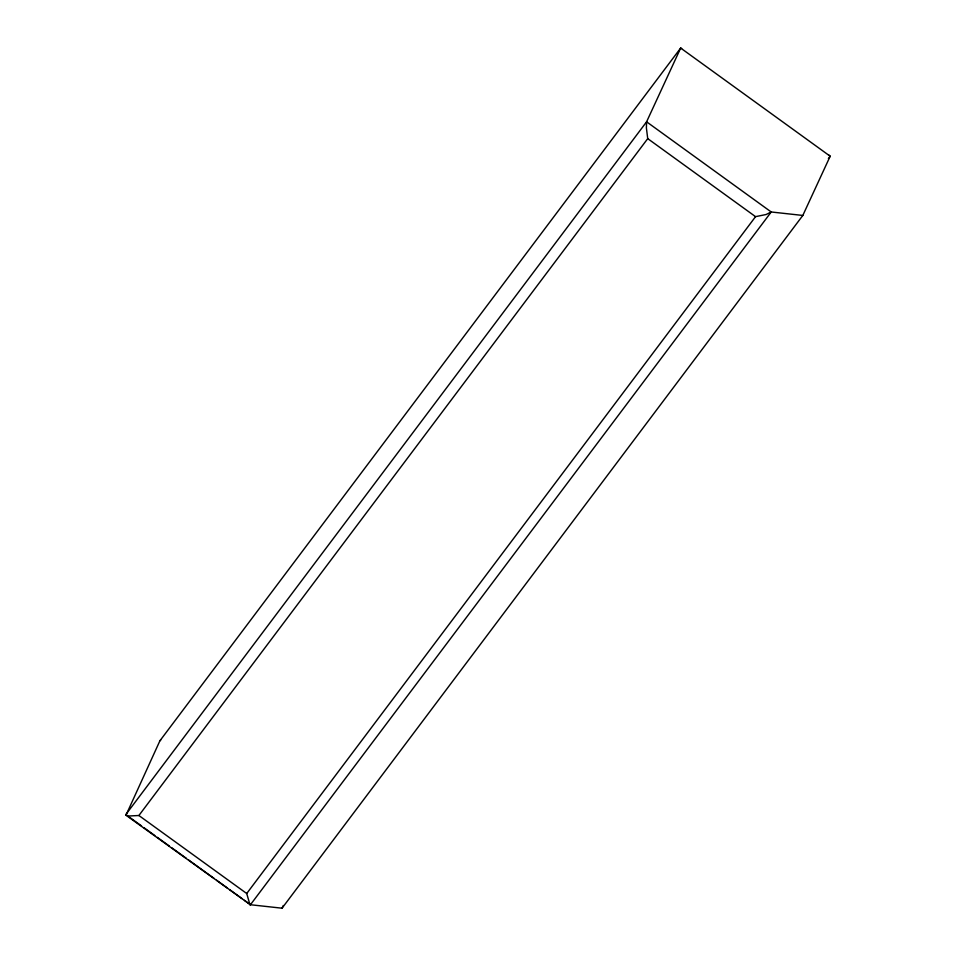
<?xml version="1.0" encoding="UTF-8"?>
<svg xmlns="http://www.w3.org/2000/svg" width="956" height="956" viewBox="0 0 956 956"><rect width="100%" height="100%" fill="white"/><g stroke="black" fill="none" stroke-linecap="round" stroke-linejoin="round"><path stroke-width="1.43" d="M828.9 155.075L830.178 156.222L802.813 215.447L771.217 211.981L250.448 904.735L125.977 815.217L159.903 740.804L680.672 48.051L681.652 48.529M244.401 900.361L250.448 904.735L282.044 908.2L283.287 905.511M125.822 814.56L646.591 121.806L680.672 48.051L830.178 156.222L828.386 158.612M125.977 815.217L129.12 815.994L138.895 815.504L647.726 138.632L646.387 127.901L646.591 121.806L771.217 211.981L766.091 214.514L755.551 216.654L246.72 893.513L250.03 904.985M282.044 908.2L802.813 215.447M159.903 740.804L160.728 740.004M647.726 138.632L755.551 216.654M138.895 815.504L246.72 893.513M129.454 817.189L141.548 825.936M143.974 827.693L154.86 835.568M157.286 837.325L169.379 846.084M171.805 847.829L186.324 858.333M188.738 860.089L214.144 878.468M216.57 880.225L227.456 888.1M229.882 889.857L241.976 898.604"/></g></svg>
